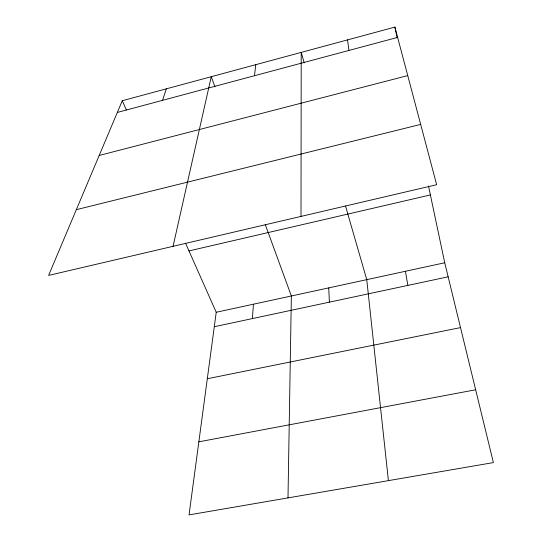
<?xml version="1.0" encoding="UTF-8"?>
<svg xmlns="http://www.w3.org/2000/svg" width="542" height="542" viewBox="0 0 542 542"><rect width="100%" height="100%" fill="white"/><g stroke="black" fill="none" stroke-linecap="round" stroke-linejoin="round"><path stroke-width="0.81" d="M301.006 216.407L301.21 52.405L304.204 62.797M287.998 497.895L291.359 295.986L265.282 224.605M252.369 318.588L253.473 304.191M254.483 75.724L255.783 64.674M185.567 243.243L216.224 312.26L189.043 514.9L493.389 462.59L444.731 262.768L428.485 185.96M173.061 246.319L211.265 76.7L214.984 86.889M162.553 100.331L166.313 88.841M122.268 100.737L48.611 275.411L436.649 184.7L394.888 27.1L122.268 100.737L126.361 109.951M117.336 112.438L397.618 37.405M99.186 155.473L407.74 75.602M76.334 209.666L420.673 124.416M188.982 250.919L430.382 194.944M216.224 312.26L444.731 262.768M214.286 326.718L448.146 276.806M207.301 378.75L460.517 327.605M198.846 441.825L475.652 389.773M345.518 206.028L366.758 279.652L388.404 480.639M394.888 27.1L397.137 37.716M405.416 271.285L407.869 285.404M347.564 39.884L348.899 50.447M328.743 287.89L329.373 302.158"/></g></svg>
